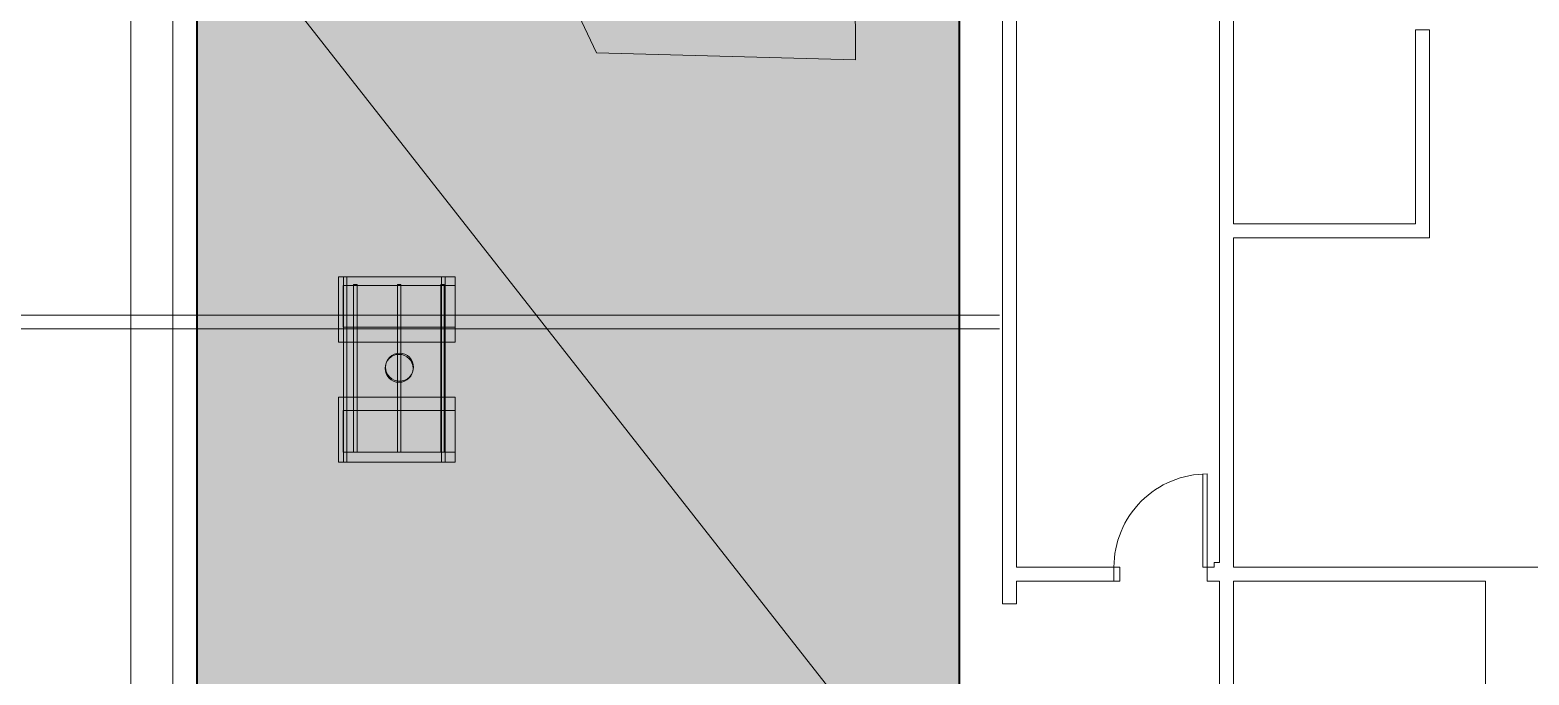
# Model space of a CAD drawing. Header units: inches. Extents: x -10671 to 1761, y -674 to 7170.
# Drawn here: x -431 to 211, y 1486 to 1763 of the extents above; entities that cross this region are included whole.
import ezdxf

# ---------------------------------------------------------------- set-up
doc = ezdxf.new("R2010")
doc.units = ezdxf.units.IN
doc.header["$LTSCALE"] = 19.2
doc.header["$MEASUREMENT"] = 0
for name, color, linetype, lineweight in [('DWG-0', 7, 'Continuous', 18), ('Venue-Ceiling-Lights', 7, 'Continuous', 5), ('Venue-Ceiling-Lights Circuits', 7, 'Continuous', 5), ('Venue-Walls and Doors', 7, 'Continuous', 5)]:
    doc.layers.add(name, color=color, linetype=linetype, lineweight=lineweight)
for name, color, linetype, lineweight, true_color in [('PDF', 6, 'Continuous', 5, 0xff00ff), ('Venue-NO HANG ZONE', 7, 'Continuous', 15, 0xdd0000), ('Venue-Rigging Steel-High', 7, 'Continuous', 5, 0x800000), ('Venue-Rigging Steel-Low', 7, 'Continuous', 5, 0x0000dd)]:
    doc.layers.add(name, color=color, linetype=linetype, lineweight=lineweight, true_color=true_color)

# ---------------------------------------------------------------- blocks, each defined once
blk = doc.blocks.new('A-xp01$0$AD05A')
at = {"layer": 'DWG-0'}
for p, q in [((0, 0), (0.049, 0)), ((0, 0), (0, -1)), ((0.049, -0.999), (0.049, 0))]:
    blk.add_line(p, q, dxfattribs=at)
blk.add_arc((0, 0), 1, 270, 0, dxfattribs=at)
blk = doc.blocks.new('No Hang Zone H_1 (2D)')
at = {"layer": 'Venue-NO HANG ZONE', "linetype": 'Continuous', "lineweight": 0}
blk.add_hatch(color=7, dxfattribs=at).paths.add_polyline_path([(-1245.0112, 1241.49465), (-1245.0112, -1241.49465), (1245.0112, -1241.49465), (1245.0112, -914.50545), (-985.5915, -914.50545), (-985.5915, 1241.49465)])
at = {"layer": 'Venue-NO HANG ZONE', "flags": 128}
blk.add_lwpolyline([(-1245.0112, 1241.49465), (-1245.0112, -1241.49465), (1245.0112, -1241.49465), (1245.0112, -914.50545), (-985.5915, -914.50545), (-985.5915, 1241.49465)], close=True, dxfattribs=at)
blk = doc.blocks.new('Group-2528-1')
at = {"layer": 'PDF'}
for points, invisible_edges in [([(-278.85, 1617.87, 10), (-278.39, 1620.17, 10), (-277.09, 1622.11, 10), (-278.85, 1617.87, 10)], 15), ([(-277.83, 1614.54, 10), (-278.85, 1617.87, 10), (-277.09, 1622.11, 10), (-277.83, 1614.54, 10)], 15), ([(-277.09, 1622.11), (-278.39, 1620.17), (-278.85, 1617.87), (-277.09, 1622.11)], 15), ([(-277.09, 1622.11), (-278.85, 1617.87), (-277.83, 1614.54), (-277.09, 1622.11)], 15), ([(-278.85, 1617.87, 10), (-278.73, 1619.04, 10), (-278.39, 1620.17, 10), (-278.85, 1617.87, 10)], 12), ([(-278.39, 1620.17), (-278.73, 1619.04), (-278.85, 1617.87), (-278.39, 1620.17)], 12), ([(-278.39, 1620.17, 10), (-277.83, 1621.21, 10), (-277.09, 1622.11, 10), (-278.39, 1620.17, 10)], 12), ([(-277.09, 1622.11), (-277.83, 1621.21), (-278.39, 1620.17), (-277.09, 1622.11)], 12), ([(-268.6, 1622.11, 10), (-267.86, 1614.54, 10), (-277.83, 1614.54, 10), (-268.6, 1622.11, 10)], 15), ([(-277.83, 1614.54, 10), (-277.09, 1622.11, 10), (-268.6, 1622.11, 10), (-277.83, 1614.54, 10)], 15), ([(-277.09, 1622.11), (-277.83, 1614.54), (-267.86, 1614.54), (-277.09, 1622.11)], 15), ([(-277.09, 1622.11, 10), (-275.14, 1623.42, 10), (-274.02, 1623.76, 10), (-277.09, 1622.11, 10)], 13), ([(-277.09, 1622.11, 10), (-274.02, 1623.76, 10), (-271.68, 1623.76, 10), (-277.09, 1622.11, 10)], 15), ([(-277.09, 1622.11, 10), (-271.68, 1623.76, 10), (-268.6, 1622.11, 10), (-277.09, 1622.11, 10)], 15), ([(-274.02, 1623.76), (-275.14, 1623.42), (-277.09, 1622.11), (-274.02, 1623.76)], 14), ([(-268.6, 1622.11), (-274.02, 1623.76), (-277.09, 1622.11), (-268.6, 1622.11)], 15), ([(-277.09, 1622.11, 10), (-276.18, 1622.86, 10), (-275.14, 1623.42, 10), (-277.09, 1622.11, 10)], 12), ([(-275.14, 1623.42), (-276.18, 1622.86), (-277.09, 1622.11), (-275.14, 1623.42)], 12), ([(-267.86, 1614.54), (-268.6, 1622.11), (-277.09, 1622.11), (-267.86, 1614.54)], 15), ([(-274.02, 1623.76, 10), (-272.85, 1623.87, 10), (-271.68, 1623.76, 10), (-274.02, 1623.76, 10)], 12), ([(-271.68, 1623.76), (-272.85, 1623.87), (-274.02, 1623.76), (-271.68, 1623.76)], 12), ([(-268.6, 1622.11), (-271.68, 1623.76), (-274.02, 1623.76), (-268.6, 1622.11)], 15), ([(-271.68, 1623.76, 10), (-270.55, 1623.42, 10), (-268.6, 1622.11, 10), (-271.68, 1623.76, 10)], 14), ([(-268.6, 1622.11), (-270.55, 1623.42), (-271.68, 1623.76), (-268.6, 1622.11)], 13), ([(-270.55, 1623.42, 10), (-269.51, 1622.86, 10), (-268.6, 1622.11, 10), (-270.55, 1623.42, 10)], 12), ([(-268.6, 1622.11), (-269.51, 1622.86), (-270.55, 1623.42), (-268.6, 1622.11)], 12), ([(-268.6, 1622.11, 10), (-267.86, 1621.21, 10), (-267.3, 1620.17, 10), (-268.6, 1622.11, 10)], 12), ([(-268.6, 1622.11, 10), (-267.3, 1620.17, 10), (-266.85, 1617.87, 10), (-268.6, 1622.11, 10)], 15), ([(-268.6, 1622.11, 10), (-266.85, 1617.87, 10), (-267.86, 1614.54, 10), (-268.6, 1622.11, 10)], 15), ([(-267.3, 1620.17), (-267.86, 1621.21), (-268.6, 1622.11), (-267.3, 1620.17)], 12), ([(-266.85, 1617.87), (-267.3, 1620.17), (-268.6, 1622.11), (-266.85, 1617.87)], 15), ([(-267.86, 1614.54), (-266.85, 1617.87), (-268.6, 1622.11), (-267.86, 1614.54)], 15), ([(-267.3, 1620.17, 10), (-266.96, 1619.04, 10), (-266.85, 1617.87, 10), (-267.3, 1620.17, 10)], 12), ([(-266.85, 1617.87), (-266.96, 1619.04), (-267.3, 1620.17), (-266.85, 1617.87)], 12), ([(-277.83, 1614.54, 10), (-278.73, 1616.7, 10), (-278.85, 1617.87, 10), (-277.83, 1614.54, 10)], 13), ([(-278.85, 1617.87), (-278.73, 1616.7), (-277.83, 1614.54), (-278.85, 1617.87)], 14), ([(-277.83, 1614.54, 10), (-278.39, 1615.58, 10), (-278.73, 1616.7, 10), (-277.83, 1614.54, 10)], 12), ([(-278.73, 1616.7), (-278.39, 1615.58), (-277.83, 1614.54), (-278.73, 1616.7)], 12), ([(-275.14, 1612.33, 10), (-277.09, 1613.63, 10), (-277.83, 1614.54, 10), (-275.14, 1612.33, 10)], 13), ([(-274.02, 1611.99, 10), (-275.14, 1612.33, 10), (-277.83, 1614.54, 10), (-274.02, 1611.99, 10)], 14), ([(-267.86, 1614.54, 10), (-274.02, 1611.99, 10), (-277.83, 1614.54, 10), (-267.86, 1614.54, 10)], 15), ([(-277.83, 1614.54), (-277.09, 1613.63), (-275.14, 1612.33), (-277.83, 1614.54)], 14), ([(-277.83, 1614.54), (-275.14, 1612.33), (-271.68, 1611.99), (-277.83, 1614.54)], 15), ([(-277.83, 1614.54), (-271.68, 1611.99), (-267.86, 1614.54), (-277.83, 1614.54)], 15), ([(-275.14, 1612.33, 10), (-276.18, 1612.88, 10), (-277.09, 1613.63, 10), (-275.14, 1612.33, 10)], 12), ([(-277.09, 1613.63), (-276.18, 1612.88), (-275.14, 1612.33), (-277.09, 1613.63)], 12), ([(-267.86, 1614.54, 10), (-270.55, 1612.33, 10), (-274.02, 1611.99, 10), (-267.86, 1614.54, 10)], 15), ([(-271.68, 1611.99), (-270.55, 1612.33), (-267.86, 1614.54), (-271.68, 1611.99)], 14), ([(-267.86, 1614.54, 10), (-268.6, 1613.63, 10), (-270.55, 1612.33, 10), (-267.86, 1614.54, 10)], 14), ([(-270.55, 1612.33), (-268.6, 1613.63), (-267.86, 1614.54), (-270.55, 1612.33)], 13), ([(-268.6, 1613.63, 10), (-269.51, 1612.88, 10), (-270.55, 1612.33, 10), (-268.6, 1613.63, 10)], 12), ([(-270.55, 1612.33), (-269.51, 1612.88), (-268.6, 1613.63), (-270.55, 1612.33)], 12), ([(-266.85, 1617.87, 10), (-266.96, 1616.7, 10), (-267.86, 1614.54, 10), (-266.85, 1617.87, 10)], 14), ([(-267.86, 1614.54), (-266.96, 1616.7), (-266.85, 1617.87), (-267.86, 1614.54)], 13), ([(-266.96, 1616.7, 10), (-267.3, 1615.58, 10), (-267.86, 1614.54, 10), (-266.96, 1616.7, 10)], 12), ([(-267.86, 1614.54), (-267.3, 1615.58), (-266.96, 1616.7), (-267.86, 1614.54)], 12), ([(-275.14, 1612.33), (-274.02, 1611.99), (-271.68, 1611.99), (-275.14, 1612.33)], 14), ([(-270.55, 1612.33, 10), (-271.68, 1611.99, 10), (-274.02, 1611.99, 10), (-270.55, 1612.33, 10)], 14), ([(-271.68, 1611.99, 10), (-272.85, 1611.87, 10), (-274.02, 1611.99, 10), (-271.68, 1611.99, 10)], 12), ([(-274.02, 1611.99), (-272.85, 1611.87), (-271.68, 1611.99), (-274.02, 1611.99)], 12)]:
    blk.add_3dface(points, dxfattribs=dict(at, invisible_edges=invisible_edges))
for points in [[(-278.73, 1619.04), (-278.73, 1619.04, 10), (-278.39, 1620.17, 10), (-278.39, 1620.17)], [(-278.39, 1620.17), (-278.39, 1620.17, 10), (-277.83, 1621.21, 10), (-277.83, 1621.21)], [(-277.83, 1621.21), (-277.83, 1621.21, 10), (-277.09, 1622.11, 10), (-277.09, 1622.11)], [(-277.09, 1622.11), (-277.09, 1622.11, 10), (-276.18, 1622.86, 10), (-276.18, 1622.86)], [(-276.18, 1622.86), (-276.18, 1622.86, 10), (-275.14, 1623.42, 10), (-275.14, 1623.42)], [(-275.14, 1623.42), (-275.14, 1623.42, 10), (-274.02, 1623.76, 10), (-274.02, 1623.76)], [(-274.02, 1623.76), (-274.02, 1623.76, 10), (-272.85, 1623.87, 10), (-272.85, 1623.87)], [(-272.85, 1623.87), (-272.85, 1623.87, 10), (-271.68, 1623.76, 10), (-271.68, 1623.76)], [(-271.68, 1623.76), (-271.68, 1623.76, 10), (-270.55, 1623.42, 10), (-270.55, 1623.42)], [(-270.55, 1623.42), (-270.55, 1623.42, 10), (-269.51, 1622.86, 10), (-269.51, 1622.86)], [(-269.51, 1622.86), (-269.51, 1622.86, 10), (-268.6, 1622.11, 10), (-268.6, 1622.11)], [(-268.6, 1622.11), (-268.6, 1622.11, 10), (-267.86, 1621.21, 10), (-267.86, 1621.21)], [(-267.86, 1621.21), (-267.86, 1621.21, 10), (-267.3, 1620.17, 10), (-267.3, 1620.17)], [(-267.3, 1620.17), (-267.3, 1620.17, 10), (-266.96, 1619.04, 10), (-266.96, 1619.04)], [(-278.85, 1617.87), (-278.85, 1617.87, 10), (-278.73, 1619.04, 10), (-278.73, 1619.04)], [(-278.73, 1616.7), (-278.73, 1616.7, 10), (-278.85, 1617.87, 10), (-278.85, 1617.87)], [(-278.39, 1615.58), (-278.39, 1615.58, 10), (-278.73, 1616.7, 10), (-278.73, 1616.7)], [(-277.83, 1614.54), (-277.83, 1614.54, 10), (-278.39, 1615.58, 10), (-278.39, 1615.58)], [(-277.09, 1613.63), (-277.09, 1613.63, 10), (-277.83, 1614.54, 10), (-277.83, 1614.54)], [(-276.18, 1612.88), (-276.18, 1612.88, 10), (-277.09, 1613.63, 10), (-277.09, 1613.63)], [(-268.6, 1613.63), (-268.6, 1613.63, 10), (-269.51, 1612.88, 10), (-269.51, 1612.88)], [(-267.86, 1614.54), (-267.86, 1614.54, 10), (-268.6, 1613.63, 10), (-268.6, 1613.63)], [(-267.3, 1615.58), (-267.3, 1615.58, 10), (-267.86, 1614.54, 10), (-267.86, 1614.54)], [(-266.96, 1616.7), (-266.96, 1616.7, 10), (-267.3, 1615.58, 10), (-267.3, 1615.58)], [(-266.96, 1619.04), (-266.96, 1619.04, 10), (-266.85, 1617.87, 10), (-266.85, 1617.87)], [(-266.85, 1617.87), (-266.85, 1617.87, 10), (-266.96, 1616.7, 10), (-266.96, 1616.7)], [(-275.14, 1612.33), (-275.14, 1612.33, 10), (-276.18, 1612.88, 10), (-276.18, 1612.88)], [(-274.02, 1611.99), (-274.02, 1611.99, 10), (-275.14, 1612.33, 10), (-275.14, 1612.33)], [(-272.85, 1611.87), (-272.85, 1611.87, 10), (-274.02, 1611.99, 10), (-274.02, 1611.99)], [(-271.68, 1611.99), (-271.68, 1611.99, 10), (-272.85, 1611.87, 10), (-272.85, 1611.87)], [(-270.55, 1612.33), (-270.55, 1612.33, 10), (-271.68, 1611.99, 10), (-271.68, 1611.99)], [(-269.51, 1612.88), (-269.51, 1612.88, 10), (-270.55, 1612.33, 10), (-270.55, 1612.33)]]:
    blk.add_3dface(points, dxfattribs=at)
blk = doc.blocks.new('Group-2529-1')
at = {"layer": 'PDF'}
for points in [[(-296.97, 1634.98, 5.91), (-296.97, 1634.98, 9.91), (-296.97, 1652.98, 9.91), (-296.97, 1652.98, 5.91)], [(-296.97, 1652.98, 5.91), (-296.97, 1652.98, 9.91), (-248.97, 1652.98, 9.91), (-248.97, 1652.98, 5.91)], [(-296.97, 1634.98, 9.91), (-248.97, 1634.98, 9.91), (-248.97, 1652.98, 9.91), (-296.97, 1652.98, 9.91)], [(-296.97, 1652.98, 5.91), (-248.97, 1652.98, 5.91), (-248.97, 1634.98, 5.91), (-296.97, 1634.98, 5.91)], [(-248.97, 1652.98, 5.91), (-248.97, 1652.98, 9.91), (-248.97, 1634.98, 9.91), (-248.97, 1634.98, 5.91)], [(-248.97, 1634.98, 5.91), (-248.97, 1634.98, 9.91), (-296.97, 1634.98, 9.91), (-296.97, 1634.98, 5.91)]]:
    blk.add_3dface(points, dxfattribs=at)
blk = doc.blocks.new('Group-2530-1')
at = {"layer": 'PDF'}
for points in [[(-292.58, 1581.37, 9.97), (-292.58, 1581.37, 10.97), (-292.58, 1653.37, 10.97), (-292.58, 1653.37, 9.97)], [(-292.58, 1653.37, 9.97), (-292.58, 1653.37, 10.97), (-291.08, 1653.37, 10.97), (-291.08, 1653.37, 9.97)], [(-292.58, 1581.37, 10.97), (-291.08, 1581.37, 10.97), (-291.08, 1653.37, 10.97), (-292.58, 1653.37, 10.97)], [(-292.58, 1653.37, 9.97), (-291.08, 1653.37, 9.97), (-291.08, 1581.37, 9.97), (-292.58, 1581.37, 9.97)], [(-291.08, 1653.37, 9.97), (-291.08, 1653.37, 10.97), (-291.08, 1581.37, 10.97), (-291.08, 1581.37, 9.97)], [(-291.08, 1581.37, 9.97), (-291.08, 1581.37, 10.97), (-292.58, 1581.37, 10.97), (-292.58, 1581.37, 9.97)]]:
    blk.add_3dface(points, dxfattribs=at)
blk = doc.blocks.new('Group-2531-1')
at = {"layer": 'PDF'}
for points in [[(-273.76, 1581.37, 9.97), (-273.76, 1581.37, 10.97), (-273.76, 1653.37, 10.97), (-273.76, 1653.37, 9.97)], [(-273.76, 1653.37, 9.97), (-273.76, 1653.37, 10.97), (-272.26, 1653.37, 10.97), (-272.26, 1653.37, 9.97)], [(-273.76, 1581.37, 10.97), (-272.26, 1581.37, 10.97), (-272.26, 1653.37, 10.97), (-273.76, 1653.37, 10.97)], [(-273.76, 1653.37, 9.97), (-272.26, 1653.37, 9.97), (-272.26, 1581.37, 9.97), (-273.76, 1581.37, 9.97)], [(-272.26, 1653.37, 9.97), (-272.26, 1653.37, 10.97), (-272.26, 1581.37, 10.97), (-272.26, 1581.37, 9.97)], [(-272.26, 1581.37, 9.97), (-272.26, 1581.37, 10.97), (-273.76, 1581.37, 10.97), (-273.76, 1581.37, 9.97)]]:
    blk.add_3dface(points, dxfattribs=at)
blk = doc.blocks.new('Group-2532-1')
at = {"layer": 'PDF'}
for points in [[(-255.16, 1581.37, 9.97), (-255.16, 1581.37, 10.97), (-255.16, 1653.37, 10.97), (-255.16, 1653.37, 9.97)], [(-255.16, 1653.37, 9.97), (-255.16, 1653.37, 10.97), (-253.66, 1653.37, 10.97), (-253.66, 1653.37, 9.97)], [(-255.16, 1581.37, 10.97), (-253.66, 1581.37, 10.97), (-253.66, 1653.37, 10.97), (-255.16, 1653.37, 10.97)], [(-255.16, 1653.37, 9.97), (-253.66, 1653.37, 9.97), (-253.66, 1581.37, 9.97), (-255.16, 1581.37, 9.97)], [(-253.66, 1653.37, 9.97), (-253.66, 1653.37, 10.97), (-253.66, 1581.37, 10.97), (-253.66, 1581.37, 9.97)], [(-253.66, 1581.37, 9.97), (-253.66, 1581.37, 10.97), (-255.16, 1581.37, 10.97), (-255.16, 1581.37, 9.97)]]:
    blk.add_3dface(points, dxfattribs=at)
blk = doc.blocks.new('Group-2533-1')
at = {"layer": 'PDF'}
for points in [[(-296.97, 1581.35, 5.91), (-296.97, 1581.35, 9.91), (-296.97, 1599.35, 9.91), (-296.97, 1599.35, 5.91)], [(-296.97, 1599.35, 5.91), (-296.97, 1599.35, 9.91), (-248.97, 1599.35, 9.91), (-248.97, 1599.35, 5.91)], [(-296.97, 1581.35, 9.91), (-248.97, 1581.35, 9.91), (-248.97, 1599.35, 9.91), (-296.97, 1599.35, 9.91)], [(-296.97, 1599.35, 5.91), (-248.97, 1599.35, 5.91), (-248.97, 1581.35, 5.91), (-296.97, 1581.35, 5.91)], [(-248.97, 1599.35, 5.91), (-248.97, 1599.35, 9.91), (-248.97, 1581.35, 9.91), (-248.97, 1581.35, 5.91)], [(-248.97, 1581.35, 5.91), (-248.97, 1581.35, 9.91), (-296.97, 1581.35, 9.91), (-296.97, 1581.35, 5.91)]]:
    blk.add_3dface(points, dxfattribs=at)
blk = doc.blocks.new('Group-2534-1')
at = {"layer": 'PDF'}
for name in ['Group-2529-1', 'Group-2530-1', 'Group-2531-1', 'Group-2532-1', 'Group-2528-1', 'Group-2533-1']:
    blk.add_blockref(name, (0, 0), dxfattribs=at)
blk = doc.blocks.new('Group-2874-1')
at = {"layer": 'Venue-Ceiling-Lights', "color": 7, "linetype": 'Continuous', "lineweight": 5, "flags": 128}
for points in [[(-298.98, 1656.66), (-248.98, 1656.66), (-248.98, 1628.66), (-298.98, 1628.66)], [(-296.92, 1656.66), (-295.42, 1656.66), (-295.42, 1577.07), (-296.92, 1577.07)], [(-254.83, 1656.66), (-253.33, 1656.66), (-253.33, 1577.07), (-254.83, 1577.07)], [(-298.98, 1605.07), (-248.98, 1605.07), (-248.98, 1577.07), (-298.98, 1577.07)]]:
    blk.add_lwpolyline(points, close=True, dxfattribs=at)
at = {"layer": 'Venue-Ceiling-Lights', "color": 7, "linetype": 'Continuous', "lineweight": 5}
blk.add_circle((-273.06, 1617.37), 6, dxfattribs=at)

msp = doc.modelspace()

# ---------------------------------------------------------------- hatches: boundary and pattern name
at = {"layer": 'Venue-NO HANG ZONE', "linetype": 'Continuous', "lineweight": 0}
msp.add_hatch(color=7, dxfattribs=at).paths.add_polyline_path([(-359.98, 33.25), (-359.98, 2523.27), (-32.99, 2523.27), (-32.99, 33.25)])

# ---------------------------------------------------------------- linework, layer by layer
at = {"layer": 'Venue-Ceiling-Lights Circuits', "color": 7, "linetype": 'Continuous', "lineweight": 5, "flags": 128}
for points in [[(-347.36, 2088.8), (-188.36, 2403.8), (-80.36, 2403.8), (-77.36, 1749.8), (-188.36, 1752.8)], [(-42.86, 1421.75), (-380.81, 978.02), (-610.36, 978.02), (-616.74, 1855.78), (-380.81, 1852.78)]]:
    msp.add_lwpolyline(points, close=True, dxfattribs=at)
at = {"layer": 'Venue-NO HANG ZONE', "flags": 128}
msp.add_lwpolyline([(-359.98, 33.25), (-359.98, 2523.27), (-32.99, 2523.27), (-32.99, 33.25)], close=True, dxfattribs=at)
at = {"layer": 'Venue-Rigging Steel-High'}
for p, q in [((-2534.99, 1640.25), (-15.65, 1640.25)), ((-2534.99, 1634.25), (-15.65, 1634.25))]:
    msp.add_line(p, q, dxfattribs=at)
at = {"layer": 'Venue-Rigging Steel-Low'}
for p, q in [((-388.07, 33.26), (-388.07, 2523.04)), ((-370.07, 33.26), (-370.07, 2523.04))]:
    msp.add_line(p, q, dxfattribs=at)
at = {"layer": 'Venue-Walls and Doors'}
for p, q in [((-14.26, 1516.3), (-14.26, 1800.3)), ((-14.26, 1516.3), (-14.26, 1800.3)), ((-8.26, 1532.05), (-8.26, 1800.3)), ((-8.26, 1532.05), (-8.26, 1800.3)), ((78.75, 1534.05), (78.75, 1805.31)), ((84.75, 1679.31), (84.75, 1805.31)), ((162.75, 1679.31), (162.75, 1762.56)), ((162.75, 1762.56), (168.75, 1762.56)), ((168.75, 1673.31), (168.75, 1762.56)), ((84.75, 1679.31), (162.75, 1679.31)), ((84.75, 1532.05), (84.75, 1673.31)), ((84.75, 1673.31), (168.75, 1673.31)), ((-8.26, 1532.05), (33.49, 1532.05)), ((36, 1532.05), (-8.26, 1532.05)), ((33.49, 1532.05), (33.49, 1526.05)), ((36, 1532.05), (36, 1526.05)), ((73.49, 1532.05), (73.49, 1526.05)), ((73.49, 1532.05), (76.49, 1532.05)), ((76.49, 1534.05), (78.75, 1534.05)), ((76.49, 1534.05), (76.49, 1532.05)), ((330.75, 1532.05), (84.75, 1532.05)), ((-8.26, 1526.05), (33.49, 1526.05)), ((36, 1526.05), (-8.26, 1526.05)), ((-8.26, 1516.3), (-8.26, 1526.05)), ((-8.26, 1516.3), (-8.26, 1526.05)), ((73.49, 1526.05), (78.75, 1526.05)), ((78.75, 1451.3), (78.75, 1526.05)), ((84.75, 1405.3), (84.75, 1526.05)), ((192.75, 1526.05), (84.75, 1526.05)), ((192.75, 1187.28), (192.75, 1526.05)), ((-8.26, 1516.3), (-14.26, 1516.3)), ((-8.26, 1516.3), (-14.26, 1516.3))]:
    msp.add_line(p, q, dxfattribs=at)

# ---------------------------------------------------------------- block references
at = {"layer": 'PDF'}
msp.add_blockref('Group-2534-1', (0, 0), dxfattribs=at)
at = {"layer": 'Venue-Ceiling-Lights', "color": 7}
msp.add_blockref('Group-2874-1', (0, 0), dxfattribs=at)
at = {"layer": 'Venue-NO HANG ZONE', "rotation": 90}
msp.add_blockref('No Hang Zone H_1 (2D)', (-1274.03, 1278.81), dxfattribs=at)
at = {"layer": 'Venue-Walls and Doors', "xscale": 40, "yscale": 40, "zscale": 40, "rotation": 180}
msp.add_blockref('A-xp01$0$AD05A', (73.49, 1532.05), dxfattribs=at)

doc.saveas('drawing.dxf')
